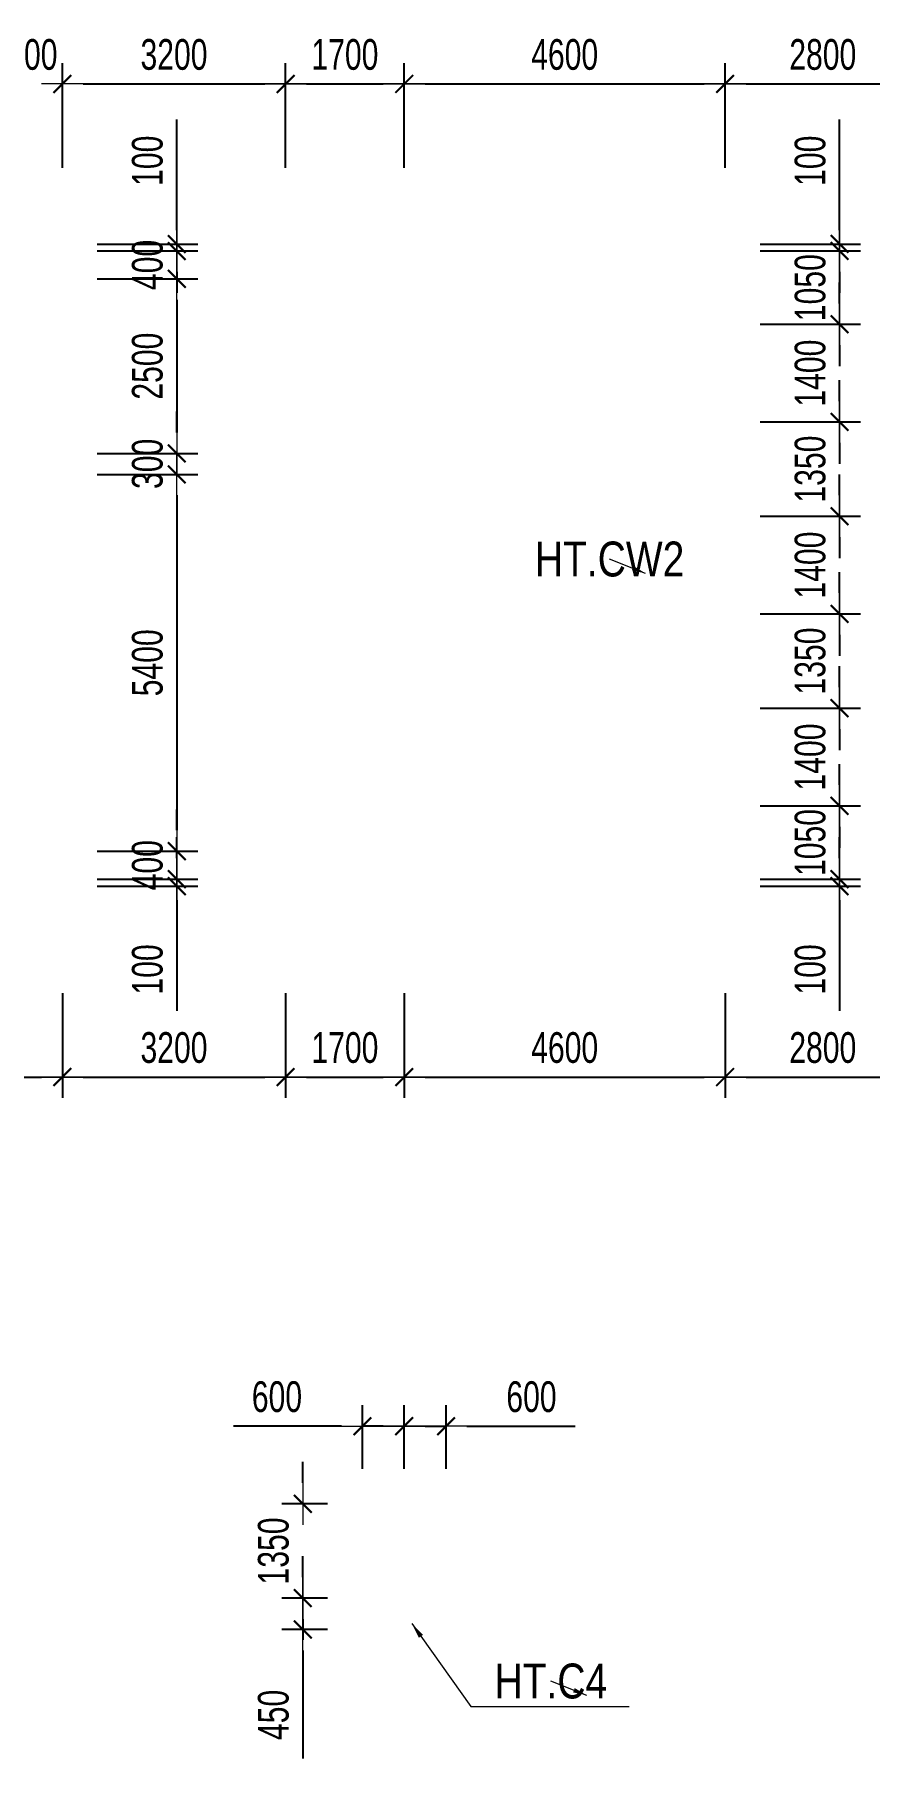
# Model space of a CAD drawing. Header units: millimetres. Extents: x -259680 to 699608, y -1281 to 104748.
# Drawn here: x 155850 to 167820, y 6601 to 31302 of the extents above; entities that cross this region are included whole.
import ezdxf
from ezdxf.enums import TextEntityAlignment as Align

# ---------------------------------------------------------------- set-up
doc = ezdxf.new("R2010")
doc.units = ezdxf.units.MM
doc.layers.get('0').update_dxf_attribs({"lineweight": 20})
doc.layers.get('Defpoints').update_dxf_attribs({"color": 151, "lineweight": 9})
for name, color, linetype, lineweight in [('$1$NDC_S_ANNO', 7, 'Continuous', 20), ('$1$NDC_S_BEAM NAME', 7, 'Continuous', 9), ('$1$NDC_S_DIM', 1, 'Continuous', 15), ('$1$NDC_S_VN TEXT', 7, 'Continuous', 20), ('NDC_S_DIM', 1, 'Continuous', 15)]:
    doc.layers.add(name, color=color, linetype=linetype, lineweight=lineweight)
doc.styles.add('$1$NDC_DIM', font='', dxfattribs={"width": 0.75})
doc.styles.add('$2$ARIAL', font='arial.ttf', dxfattribs={"width": 0.8})
doc.styles.add('NDC_DIM', font='', dxfattribs={"width": 0.75})
doc.styles.get('$1$NDC_DIM').set_extended_font_data('Dotum')
doc.styles.get('NDC_DIM').set_extended_font_data('Dotum')
doc.dimstyles.new('$0$NDC_dim_150', dxfattribs={"dimscale": 150, "dimtxt": 2.2, "dimasz": 1.5, "dimexe": 1.5, "dimexo": 2.5, "dimgap": 1, "dimtad": 1, "dimdec": 0, "dimzin": 0, "dimdsep": 46, "dimtxsty": '$1$NDC_DIM', "dimblk": '$1$DIMMARK', "dimcen": 0.09, "dimdle": 1.2, "dimclrd": 1, "dimclre": 1, "dimclrt": 3, "dimadec": 0, "dimazin": 0, "dimtfac": 1, "dimtdec": 0, "dimtix": 1, "dimtofl": 0, "dimtmove": 0, "dimatfit": 3, "dimfxl": 0, "dimtolj": 1, "dimtzin": 0, "dimarcsym": 0})
doc.dimstyles.new('$1$NDC_dim_iso', dxfattribs={"dimtxt": 2.2, "dimasz": 1, "dimexe": 1.5, "dimexo": 2.5, "dimgap": 1, "dimtad": 1, "dimdec": 0, "dimzin": 0, "dimdsep": 46, "dimtxsty": '$1$NDC_DIM', "dimblk": '$1$DIMMARK', "dimcen": 0.09, "dimdle": 1.2, "dimclrd": 1, "dimclre": 1, "dimclrt": 3, "dimadec": 0, "dimazin": 0, "dimtfac": 1, "dimtdec": 0, "dimtix": 1, "dimtofl": 0, "dimtmove": 0, "dimatfit": 3, "dimfxl": 0, "dimtolj": 1, "dimtzin": 0, "dimarcsym": 0})
doc.dimstyles.new('NDC_dim_200', dxfattribs={"dimscale": 200, "dimtxt": 2.2, "dimasz": 1.5, "dimexe": 1.5, "dimexo": 2.5, "dimgap": 1, "dimtad": 1, "dimdec": 0, "dimzin": 0, "dimdsep": 46, "dimtxsty": 'NDC_DIM', "dimblk": 'DIMMARK', "dimcen": 0.09, "dimdle": 1.2, "dimclrd": 1, "dimclre": 1, "dimclrt": 3, "dimadec": 0, "dimazin": 0, "dimtfac": 1, "dimtdec": 0, "dimtix": 1, "dimtofl": 0, "dimtmove": 0, "dimatfit": 3, "dimfxl": 0, "dimtolj": 1, "dimtzin": 0, "dimarcsym": 0})

# ---------------------------------------------------------------- blocks, each defined once
blk = doc.blocks.new('$1$DIMMARK')
at = {"layer": '$1$NDC_S_DIM', "color": 1}
blk.add_line((-1.5, 0), (1, 0), dxfattribs=at)
at = {"layer": '$1$NDC_S_DIM', "color": 2, "const_width": 0.1}
blk.add_lwpolyline([(-0.42, -0.42), (0.42, 0.42)], dxfattribs=at)
blk = doc.blocks.new('DIMMARK')
at = {"layer": 'NDC_S_DIM', "color": 1}
blk.add_line((-1.5, 0), (1, 0), dxfattribs=at)
at = {"layer": 'NDC_S_DIM', "color": 2, "const_width": 0.1}
blk.add_lwpolyline([(-0.424, -0.424), (0.424, 0.424)], dxfattribs=at)
blk = doc.blocks.new('*D897')
at = {"layer": 'Defpoints', "color": 0, "ltscale": 100, "transparency": 16777216}
for p in [(160550, 10250), (159696, 8900), (160550, 8900)]:
    blk.add_point(p, dxfattribs=at)
at = {"layer": 'NDC_S_DIM', "color": 1, "lineweight": -2, "ltscale": 100, "transparency": 16777216}
for p, q in [((159696, 10550), (159696, 10850)), ((160050, 10250), (159396, 10250)), ((160050, 8900), (159396, 8900)), ((159696, 8600), (159696, 8300))]:
    blk.add_line(p, q, dxfattribs=at)
at = {"layer": 'NDC_S_DIM', "color": 1, "lineweight": -2, "ltscale": 100, "transparency": 16777216, "xscale": 300, "yscale": 300, "zscale": 300}
for p, rotation in [((159696, 10250), 270), ((159696, 8900), 90)]:
    blk.add_blockref('DIMMARK', p, dxfattribs=dict(at, rotation=rotation))
at = {"layer": 'NDC_S_DIM', "color": 3, "ltscale": 100, "transparency": 16777216, "insert": (159276, 9575), "char_height": 440, "attachment_point": 5, "rotation": 90, "style": 'NDC_DIM'}
blk.add_mtext('\\A1;1350', dxfattribs=at)
blk = doc.blocks.new('*D898')
at = {"layer": 'Defpoints', "color": 0, "ltscale": 100, "transparency": 16777216}
for p in [(160550, 8900), (159696, 8450), (160550, 8450)]:
    blk.add_point(p, dxfattribs=at)
at = {"layer": 'NDC_S_DIM', "color": 1, "lineweight": -2, "ltscale": 100, "transparency": 16777216}
for p, q in [((159696, 9200), (159696, 9500)), ((160050, 8900), (159396, 8900)), ((160050, 8450), (159396, 8450)), ((159696, 8150), (159696, 6601))]:
    blk.add_line(p, q, dxfattribs=at)
at = {"layer": 'NDC_S_DIM', "color": 1, "lineweight": -2, "ltscale": 100, "transparency": 16777216, "xscale": 300, "yscale": 300, "zscale": 300}
for p, rotation in [((159696, 8900), 270), ((159696, 8450), 90)]:
    blk.add_blockref('DIMMARK', p, dxfattribs=dict(at, rotation=rotation))
at = {"layer": 'NDC_S_DIM', "color": 3, "ltscale": 100, "transparency": 16777216, "insert": (159276, 7226), "char_height": 440, "attachment_point": 5, "rotation": 90, "style": 'NDC_DIM'}
blk.add_mtext('\\A1;450', dxfattribs=at)
blk = doc.blocks.new('*D899')
at = {"layer": 'Defpoints', "color": 0, "ltscale": 100, "transparency": 16777216}
for p in [(161150, 11363), (160550, 10250), (161150, 10250)]:
    blk.add_point(p, dxfattribs=at)
at = {"layer": 'NDC_S_DIM', "color": 1, "lineweight": -2, "ltscale": 100, "transparency": 16777216}
for p, q in [((160550, 10750), (160550, 11663)), ((161150, 10750), (161150, 11663)), ((160250, 11363), (158701, 11363)), ((161450, 11363), (161750, 11363))]:
    blk.add_line(p, q, dxfattribs=at)
at = {"layer": 'NDC_S_DIM', "color": 1, "lineweight": -2, "ltscale": 100, "transparency": 16777216, "xscale": 300, "yscale": 300, "zscale": 300}
blk.add_blockref('DIMMARK', (160550, 11363), dxfattribs=at)
at = {"layer": 'NDC_S_DIM', "color": 1, "lineweight": -2, "ltscale": 100, "transparency": 16777216, "xscale": 300, "yscale": 300, "zscale": 300, "rotation": 180}
blk.add_blockref('DIMMARK', (161150, 11363), dxfattribs=at)
at = {"layer": 'NDC_S_DIM', "color": 3, "ltscale": 100, "transparency": 16777216, "insert": (159326, 11783), "char_height": 440, "attachment_point": 5, "style": 'NDC_DIM'}
blk.add_mtext('\\A1;600', dxfattribs=at)
blk = doc.blocks.new('*D900')
at = {"layer": 'Defpoints', "color": 0, "ltscale": 100, "transparency": 16777216}
for p in [(161750, 11363), (161150, 10250), (161750, 10250)]:
    blk.add_point(p, dxfattribs=at)
at = {"layer": 'NDC_S_DIM', "color": 1, "lineweight": -2, "ltscale": 100, "transparency": 16777216}
for p, q in [((161150, 10750), (161150, 11663)), ((161750, 10750), (161750, 11663)), ((160850, 11363), (160550, 11363)), ((162050, 11363), (163599, 11363))]:
    blk.add_line(p, q, dxfattribs=at)
at = {"layer": 'NDC_S_DIM', "color": 1, "lineweight": -2, "ltscale": 100, "transparency": 16777216, "xscale": 300, "yscale": 300, "zscale": 300}
blk.add_blockref('DIMMARK', (161150, 11363), dxfattribs=at)
at = {"layer": 'NDC_S_DIM', "color": 1, "lineweight": -2, "ltscale": 100, "transparency": 16777216, "xscale": 300, "yscale": 300, "zscale": 300, "rotation": 180}
blk.add_blockref('DIMMARK', (161750, 11363), dxfattribs=at)
at = {"layer": 'NDC_S_DIM', "color": 3, "ltscale": 100, "transparency": 16777216, "insert": (162974, 11783), "char_height": 440, "attachment_point": 5, "style": 'NDC_DIM'}
blk.add_mtext('\\A1;600', dxfattribs=at)
blk = doc.blocks.new('*D561')
at = {"layer": 'Defpoints', "color": 0, "ltscale": 100, "transparency": 16777216}
for p in [(156250, 30593), (155150, 28300), (156250, 28300)]:
    blk.add_point(p, dxfattribs=at)
at = {"layer": 'NDC_S_DIM', "color": 1, "lineweight": -2, "ltscale": 100, "transparency": 16777216}
for p, q in [((155150, 29393), (155150, 30893)), ((156250, 29393), (156250, 30893)), ((154850, 30593), (154550, 30593)), ((156550, 30593), (156850, 30593))]:
    blk.add_line(p, q, dxfattribs=at)
at = {"layer": 'NDC_S_DIM', "color": 1, "lineweight": -2, "ltscale": 100, "transparency": 16777216, "xscale": 300, "yscale": 300, "zscale": 300}
blk.add_blockref('DIMMARK', (155150, 30593), dxfattribs=at)
at = {"layer": 'NDC_S_DIM', "color": 1, "lineweight": -2, "ltscale": 100, "transparency": 16777216, "xscale": 300, "yscale": 300, "zscale": 300, "rotation": 180}
blk.add_blockref('DIMMARK', (156250, 30593), dxfattribs=at)
at = {"layer": 'NDC_S_DIM', "color": 3, "ltscale": 100, "transparency": 16777216, "insert": (155700, 31013), "char_height": 440, "attachment_point": 5, "style": 'NDC_DIM'}
blk.add_mtext('\\A1;1100', dxfattribs=at)
blk = doc.blocks.new('*D562')
at = {"layer": 'Defpoints', "color": 0, "ltscale": 100, "transparency": 16777216}
for p in [(159450, 30593), (156250, 28300), (159450, 28300)]:
    blk.add_point(p, dxfattribs=at)
at = {"layer": 'NDC_S_DIM', "color": 1, "lineweight": -2, "ltscale": 100, "transparency": 16777216}
for p, q in [((156250, 29393), (156250, 30893)), ((159450, 29393), (159450, 30893)), ((156550, 30593), (159150, 30593))]:
    blk.add_line(p, q, dxfattribs=at)
at = {"layer": 'NDC_S_DIM', "color": 1, "lineweight": -2, "ltscale": 100, "transparency": 16777216, "xscale": 300, "yscale": 300, "zscale": 300, "rotation": 180}
blk.add_blockref('DIMMARK', (156250, 30593), dxfattribs=at)
at = {"layer": 'NDC_S_DIM', "color": 1, "lineweight": -2, "ltscale": 100, "transparency": 16777216, "xscale": 300, "yscale": 300, "zscale": 300}
blk.add_blockref('DIMMARK', (159450, 30593), dxfattribs=at)
at = {"layer": 'NDC_S_DIM', "color": 3, "ltscale": 100, "transparency": 16777216, "insert": (157850, 31013), "char_height": 440, "attachment_point": 5, "style": 'NDC_DIM'}
blk.add_mtext('\\A1;3200', dxfattribs=at)
blk = doc.blocks.new('*D563')
at = {"layer": 'Defpoints', "color": 0, "ltscale": 100, "transparency": 16777216}
for p in [(161150, 30593), (159450, 28300), (161150, 28300)]:
    blk.add_point(p, dxfattribs=at)
at = {"layer": 'NDC_S_DIM', "color": 1, "lineweight": -2, "ltscale": 100, "transparency": 16777216}
for p, q in [((159450, 29393), (159450, 30893)), ((161150, 29393), (161150, 30893)), ((159750, 30593), (160850, 30593))]:
    blk.add_line(p, q, dxfattribs=at)
at = {"layer": 'NDC_S_DIM', "color": 1, "lineweight": -2, "ltscale": 100, "transparency": 16777216, "xscale": 300, "yscale": 300, "zscale": 300, "rotation": 180}
blk.add_blockref('DIMMARK', (159450, 30593), dxfattribs=at)
at = {"layer": 'NDC_S_DIM', "color": 1, "lineweight": -2, "ltscale": 100, "transparency": 16777216, "xscale": 300, "yscale": 300, "zscale": 300}
blk.add_blockref('DIMMARK', (161150, 30593), dxfattribs=at)
at = {"layer": 'NDC_S_DIM', "color": 3, "ltscale": 100, "transparency": 16777216, "insert": (160300, 31013), "char_height": 440, "attachment_point": 5, "style": 'NDC_DIM'}
blk.add_mtext('\\A1;1700', dxfattribs=at)
blk = doc.blocks.new('*D564')
at = {"layer": 'Defpoints', "color": 0, "ltscale": 100, "transparency": 16777216}
for p in [(165750, 30593), (161150, 28300), (165750, 28300)]:
    blk.add_point(p, dxfattribs=at)
at = {"layer": 'NDC_S_DIM', "color": 1, "lineweight": -2, "ltscale": 100, "transparency": 16777216}
for p, q in [((161150, 29393), (161150, 30893)), ((165750, 29393), (165750, 30893)), ((161450, 30593), (165450, 30593))]:
    blk.add_line(p, q, dxfattribs=at)
at = {"layer": 'NDC_S_DIM', "color": 1, "lineweight": -2, "ltscale": 100, "transparency": 16777216, "xscale": 300, "yscale": 300, "zscale": 300, "rotation": 180}
blk.add_blockref('DIMMARK', (161150, 30593), dxfattribs=at)
at = {"layer": 'NDC_S_DIM', "color": 1, "lineweight": -2, "ltscale": 100, "transparency": 16777216, "xscale": 300, "yscale": 300, "zscale": 300}
blk.add_blockref('DIMMARK', (165750, 30593), dxfattribs=at)
at = {"layer": 'NDC_S_DIM', "color": 3, "ltscale": 100, "transparency": 16777216, "insert": (163450, 31013), "char_height": 440, "attachment_point": 5, "style": 'NDC_DIM'}
blk.add_mtext('\\A1;4600', dxfattribs=at)
blk = doc.blocks.new('*D565')
at = {"layer": 'Defpoints', "color": 0, "ltscale": 100, "transparency": 16777216}
for p in [(168550, 30593), (165750, 28300), (168550, 28300)]:
    blk.add_point(p, dxfattribs=at)
at = {"layer": 'NDC_S_DIM', "color": 1, "lineweight": -2, "ltscale": 100, "transparency": 16777216}
for p, q in [((165750, 29393), (165750, 30893)), ((168550, 29393), (168550, 30893)), ((166050, 30593), (168250, 30593))]:
    blk.add_line(p, q, dxfattribs=at)
at = {"layer": 'NDC_S_DIM', "color": 1, "lineweight": -2, "ltscale": 100, "transparency": 16777216, "xscale": 300, "yscale": 300, "zscale": 300, "rotation": 180}
blk.add_blockref('DIMMARK', (165750, 30593), dxfattribs=at)
at = {"layer": 'NDC_S_DIM', "color": 1, "lineweight": -2, "ltscale": 100, "transparency": 16777216, "xscale": 300, "yscale": 300, "zscale": 300}
blk.add_blockref('DIMMARK', (168550, 30593), dxfattribs=at)
at = {"layer": 'NDC_S_DIM', "color": 3, "ltscale": 100, "transparency": 16777216, "insert": (167150, 31013), "char_height": 440, "attachment_point": 5, "style": 'NDC_DIM'}
blk.add_mtext('\\A1;2800', dxfattribs=at)
blk = doc.blocks.new('*D577')
at = {"layer": 'Defpoints', "color": 0, "ltscale": 100, "transparency": 16777216}
for p in [(150750, 19100), (156250, 19100), (156250, 16365)]:
    blk.add_point(p, dxfattribs=at)
at = {"layer": 'NDC_S_DIM', "color": 1, "lineweight": -2, "ltscale": 100, "transparency": 16777216}
for p, q in [((150750, 17565), (150750, 16065)), ((156250, 17565), (156250, 16065)), ((151050, 16365), (155950, 16365))]:
    blk.add_line(p, q, dxfattribs=at)
at = {"layer": 'NDC_S_DIM', "color": 1, "lineweight": -2, "ltscale": 100, "transparency": 16777216, "xscale": 300, "yscale": 300, "zscale": 300, "rotation": 180}
blk.add_blockref('DIMMARK', (150750, 16365), dxfattribs=at)
at = {"layer": 'NDC_S_DIM', "color": 1, "lineweight": -2, "ltscale": 100, "transparency": 16777216, "xscale": 300, "yscale": 300, "zscale": 300}
blk.add_blockref('DIMMARK', (156250, 16365), dxfattribs=at)
at = {"layer": 'NDC_S_DIM', "color": 3, "ltscale": 100, "transparency": 16777216, "insert": (153500, 16785), "char_height": 440, "attachment_point": 5, "style": 'NDC_DIM'}
blk.add_mtext('\\A1;5500', dxfattribs=at)
blk = doc.blocks.new('*D578')
at = {"layer": 'Defpoints', "color": 0, "ltscale": 100, "transparency": 16777216}
for p in [(156250, 19100), (159450, 19090), (159450, 16365)]:
    blk.add_point(p, dxfattribs=at)
at = {"layer": 'NDC_S_DIM', "color": 1, "lineweight": -2, "ltscale": 100, "transparency": 16777216}
for p, q in [((156250, 17565), (156250, 16065)), ((159450, 17565), (159450, 16065)), ((156550, 16365), (159150, 16365))]:
    blk.add_line(p, q, dxfattribs=at)
at = {"layer": 'NDC_S_DIM', "color": 1, "lineweight": -2, "ltscale": 100, "transparency": 16777216, "xscale": 300, "yscale": 300, "zscale": 300, "rotation": 180}
blk.add_blockref('DIMMARK', (156250, 16365), dxfattribs=at)
at = {"layer": 'NDC_S_DIM', "color": 1, "lineweight": -2, "ltscale": 100, "transparency": 16777216, "xscale": 300, "yscale": 300, "zscale": 300}
blk.add_blockref('DIMMARK', (159450, 16365), dxfattribs=at)
at = {"layer": 'NDC_S_DIM', "color": 3, "ltscale": 100, "transparency": 16777216, "insert": (157850, 16785), "char_height": 440, "attachment_point": 5, "style": 'NDC_DIM'}
blk.add_mtext('\\A1;3200', dxfattribs=at)
blk = doc.blocks.new('*D579')
at = {"layer": 'Defpoints', "color": 0, "ltscale": 100, "transparency": 16777216}
for p in [(159450, 19090), (161150, 19100), (161150, 16365)]:
    blk.add_point(p, dxfattribs=at)
at = {"layer": 'NDC_S_DIM', "color": 1, "lineweight": -2, "ltscale": 100, "transparency": 16777216}
for p, q in [((159450, 17565), (159450, 16065)), ((161150, 17565), (161150, 16065)), ((159750, 16365), (160850, 16365))]:
    blk.add_line(p, q, dxfattribs=at)
at = {"layer": 'NDC_S_DIM', "color": 1, "lineweight": -2, "ltscale": 100, "transparency": 16777216, "xscale": 300, "yscale": 300, "zscale": 300, "rotation": 180}
blk.add_blockref('DIMMARK', (159450, 16365), dxfattribs=at)
at = {"layer": 'NDC_S_DIM', "color": 1, "lineweight": -2, "ltscale": 100, "transparency": 16777216, "xscale": 300, "yscale": 300, "zscale": 300}
blk.add_blockref('DIMMARK', (161150, 16365), dxfattribs=at)
at = {"layer": 'NDC_S_DIM', "color": 3, "ltscale": 100, "transparency": 16777216, "insert": (160300, 16785), "char_height": 440, "attachment_point": 5, "style": 'NDC_DIM'}
blk.add_mtext('\\A1;1700', dxfattribs=at)
blk = doc.blocks.new('*D580')
at = {"layer": 'Defpoints', "color": 0, "ltscale": 100, "transparency": 16777216}
for p in [(161150, 19100), (165750, 19090), (165750, 16365)]:
    blk.add_point(p, dxfattribs=at)
at = {"layer": 'NDC_S_DIM', "color": 1, "lineweight": -2, "ltscale": 100, "transparency": 16777216}
for p, q in [((161150, 17565), (161150, 16065)), ((165750, 17565), (165750, 16065)), ((161450, 16365), (165450, 16365))]:
    blk.add_line(p, q, dxfattribs=at)
at = {"layer": 'NDC_S_DIM', "color": 1, "lineweight": -2, "ltscale": 100, "transparency": 16777216, "xscale": 300, "yscale": 300, "zscale": 300, "rotation": 180}
blk.add_blockref('DIMMARK', (161150, 16365), dxfattribs=at)
at = {"layer": 'NDC_S_DIM', "color": 1, "lineweight": -2, "ltscale": 100, "transparency": 16777216, "xscale": 300, "yscale": 300, "zscale": 300}
blk.add_blockref('DIMMARK', (165750, 16365), dxfattribs=at)
at = {"layer": 'NDC_S_DIM', "color": 3, "ltscale": 100, "transparency": 16777216, "insert": (163450, 16785), "char_height": 440, "attachment_point": 5, "style": 'NDC_DIM'}
blk.add_mtext('\\A1;4600', dxfattribs=at)
blk = doc.blocks.new('*D581')
at = {"layer": 'Defpoints', "color": 0, "ltscale": 100, "transparency": 16777216}
for p in [(165750, 19090), (168550, 19090), (168550, 16365)]:
    blk.add_point(p, dxfattribs=at)
at = {"layer": 'NDC_S_DIM', "color": 1, "lineweight": -2, "ltscale": 100, "transparency": 16777216}
for p, q in [((165750, 17565), (165750, 16065)), ((168550, 17565), (168550, 16065)), ((166050, 16365), (168250, 16365))]:
    blk.add_line(p, q, dxfattribs=at)
at = {"layer": 'NDC_S_DIM', "color": 1, "lineweight": -2, "ltscale": 100, "transparency": 16777216, "xscale": 300, "yscale": 300, "zscale": 300, "rotation": 180}
blk.add_blockref('DIMMARK', (165750, 16365), dxfattribs=at)
at = {"layer": 'NDC_S_DIM', "color": 1, "lineweight": -2, "ltscale": 100, "transparency": 16777216, "xscale": 300, "yscale": 300, "zscale": 300}
blk.add_blockref('DIMMARK', (168550, 16365), dxfattribs=at)
at = {"layer": 'NDC_S_DIM', "color": 3, "ltscale": 100, "transparency": 16777216, "insert": (167150, 16785), "char_height": 440, "attachment_point": 5, "style": 'NDC_DIM'}
blk.add_mtext('\\A1;2800', dxfattribs=at)
blk = doc.blocks.new('*D965')
at = {"layer": 'Defpoints', "color": 0, "ltscale": 100, "transparency": 16777216}
for p in [(156250, 28200), (157890, 28200), (156250, 27800)]:
    blk.add_point(p, dxfattribs=at)
at = {"layer": 'NDC_S_DIM', "color": 1, "lineweight": -2, "ltscale": 100, "transparency": 16777216}
for p, q in [((157890, 28500), (157890, 28800)), ((156750, 28200), (158190, 28200)), ((156750, 27800), (158190, 27800)), ((157890, 27500), (157890, 27200))]:
    blk.add_line(p, q, dxfattribs=at)
at = {"layer": 'NDC_S_DIM', "color": 1, "lineweight": -2, "ltscale": 100, "transparency": 16777216, "xscale": 300, "yscale": 300, "zscale": 300}
for p, rotation in [((157890, 28200), 270), ((157890, 27800), 90)]:
    blk.add_blockref('DIMMARK', p, dxfattribs=dict(at, rotation=rotation))
at = {"layer": 'NDC_S_DIM', "color": 3, "ltscale": 100, "transparency": 16777216, "insert": (157470, 28000), "char_height": 440, "attachment_point": 5, "rotation": 90, "style": 'NDC_DIM'}
blk.add_mtext('\\A1;400', dxfattribs=at)
blk = doc.blocks.new('*D966')
at = {"layer": 'Defpoints', "color": 0, "ltscale": 100, "transparency": 16777216}
for p in [(156250, 28300), (156250, 28200), (157890, 28300)]:
    blk.add_point(p, dxfattribs=at)
at = {"layer": 'NDC_S_DIM', "color": 1, "lineweight": -2, "ltscale": 100, "transparency": 16777216}
for p, q in [((157890, 28600), (157890, 30086)), ((156750, 28300), (158190, 28300)), ((156750, 28200), (158190, 28200)), ((157890, 27900), (157890, 27600))]:
    blk.add_line(p, q, dxfattribs=at)
at = {"layer": 'NDC_S_DIM', "color": 1, "lineweight": -2, "ltscale": 100, "transparency": 16777216, "xscale": 300, "yscale": 300, "zscale": 300}
for p, rotation in [((157890, 28300), 270), ((157890, 28200), 90)]:
    blk.add_blockref('DIMMARK', p, dxfattribs=dict(at, rotation=rotation))
at = {"layer": 'NDC_S_DIM', "color": 3, "ltscale": 100, "transparency": 16777216, "insert": (157470, 29493), "char_height": 440, "attachment_point": 5, "rotation": 90, "style": 'NDC_DIM'}
blk.add_mtext('\\A1;100', dxfattribs=at)
blk = doc.blocks.new('*D967')
at = {"layer": 'Defpoints', "color": 0, "ltscale": 100, "transparency": 16777216}
for p in [(156250, 27800), (156250, 25300), (157890, 25300)]:
    blk.add_point(p, dxfattribs=at)
at = {"layer": 'NDC_S_DIM', "color": 1, "lineweight": -2, "ltscale": 100, "transparency": 16777216}
for p, q in [((156750, 27800), (158190, 27800)), ((157890, 27500), (157890, 25600)), ((156750, 25300), (158190, 25300))]:
    blk.add_line(p, q, dxfattribs=at)
at = {"layer": 'NDC_S_DIM', "color": 1, "lineweight": -2, "ltscale": 100, "transparency": 16777216, "xscale": 300, "yscale": 300, "zscale": 300}
for p, rotation in [((157890, 27800), 90), ((157890, 25300), 270)]:
    blk.add_blockref('DIMMARK', p, dxfattribs=dict(at, rotation=rotation))
at = {"layer": 'NDC_S_DIM', "color": 3, "ltscale": 100, "transparency": 16777216, "insert": (157470, 26550), "char_height": 440, "attachment_point": 5, "rotation": 90, "style": 'NDC_DIM'}
blk.add_mtext('\\A1;2500', dxfattribs=at)
blk = doc.blocks.new('*D968')
at = {"layer": 'Defpoints', "color": 0, "ltscale": 100, "transparency": 16777216}
for p in [(156250, 25300), (156250, 25000), (157890, 25000)]:
    blk.add_point(p, dxfattribs=at)
at = {"layer": 'NDC_S_DIM', "color": 1, "lineweight": -2, "ltscale": 100, "transparency": 16777216}
for p, q in [((157890, 25600), (157890, 25900)), ((156750, 25300), (158190, 25300)), ((156750, 25000), (158190, 25000)), ((157890, 24700), (157890, 24400))]:
    blk.add_line(p, q, dxfattribs=at)
at = {"layer": 'NDC_S_DIM', "color": 1, "lineweight": -2, "ltscale": 100, "transparency": 16777216, "xscale": 300, "yscale": 300, "zscale": 300}
for p, rotation in [((157890, 25300), 270), ((157890, 25000), 90)]:
    blk.add_blockref('DIMMARK', p, dxfattribs=dict(at, rotation=rotation))
at = {"layer": 'NDC_S_DIM', "color": 3, "ltscale": 100, "transparency": 16777216, "insert": (157470, 25150), "char_height": 440, "attachment_point": 5, "rotation": 90, "style": 'NDC_DIM'}
blk.add_mtext('\\A1;300', dxfattribs=at)
blk = doc.blocks.new('*D969')
at = {"layer": 'Defpoints', "color": 0, "ltscale": 100, "transparency": 16777216}
for p in [(156250, 25000), (156250, 19600), (157890, 19600)]:
    blk.add_point(p, dxfattribs=at)
at = {"layer": 'NDC_S_DIM', "color": 1, "lineweight": -2, "ltscale": 100, "transparency": 16777216}
for p, q in [((156750, 25000), (158190, 25000)), ((157890, 24700), (157890, 19900)), ((156750, 19600), (158190, 19600))]:
    blk.add_line(p, q, dxfattribs=at)
at = {"layer": 'NDC_S_DIM', "color": 1, "lineweight": -2, "ltscale": 100, "transparency": 16777216, "xscale": 300, "yscale": 300, "zscale": 300}
for p, rotation in [((157890, 25000), 90), ((157890, 19600), 270)]:
    blk.add_blockref('DIMMARK', p, dxfattribs=dict(at, rotation=rotation))
at = {"layer": 'NDC_S_DIM', "color": 3, "ltscale": 100, "transparency": 16777216, "insert": (157470, 22300), "char_height": 440, "attachment_point": 5, "rotation": 90, "style": 'NDC_DIM'}
blk.add_mtext('\\A1;5400', dxfattribs=at)
blk = doc.blocks.new('*D970')
at = {"layer": 'Defpoints', "color": 0, "ltscale": 100, "transparency": 16777216}
for p in [(156250, 19600), (156250, 19200), (157890, 19200)]:
    blk.add_point(p, dxfattribs=at)
at = {"layer": 'NDC_S_DIM', "color": 1, "lineweight": -2, "ltscale": 100, "transparency": 16777216}
for p, q in [((157890, 19900), (157890, 20200)), ((156750, 19600), (158190, 19600)), ((156750, 19200), (158190, 19200)), ((157890, 18900), (157890, 18600))]:
    blk.add_line(p, q, dxfattribs=at)
at = {"layer": 'NDC_S_DIM', "color": 1, "lineweight": -2, "ltscale": 100, "transparency": 16777216, "xscale": 300, "yscale": 300, "zscale": 300}
for p, rotation in [((157890, 19600), 270), ((157890, 19200), 90)]:
    blk.add_blockref('DIMMARK', p, dxfattribs=dict(at, rotation=rotation))
at = {"layer": 'NDC_S_DIM', "color": 3, "ltscale": 100, "transparency": 16777216, "insert": (157470, 19400), "char_height": 440, "attachment_point": 5, "rotation": 90, "style": 'NDC_DIM'}
blk.add_mtext('\\A1;400', dxfattribs=at)
blk = doc.blocks.new('*D971')
at = {"layer": 'Defpoints', "color": 0, "ltscale": 100, "transparency": 16777216}
for p in [(156250, 19200), (156250, 19100), (157890, 19100)]:
    blk.add_point(p, dxfattribs=at)
at = {"layer": 'NDC_S_DIM', "color": 1, "lineweight": -2, "ltscale": 100, "transparency": 16777216}
for p, q in [((157890, 19500), (157890, 19800)), ((156750, 19200), (158190, 19200)), ((156750, 19100), (158190, 19100)), ((157890, 18800), (157890, 17314))]:
    blk.add_line(p, q, dxfattribs=at)
at = {"layer": 'NDC_S_DIM', "color": 1, "lineweight": -2, "ltscale": 100, "transparency": 16777216, "xscale": 300, "yscale": 300, "zscale": 300}
for p, rotation in [((157890, 19200), 270), ((157890, 19100), 90)]:
    blk.add_blockref('DIMMARK', p, dxfattribs=dict(at, rotation=rotation))
at = {"layer": 'NDC_S_DIM', "color": 3, "ltscale": 100, "transparency": 16777216, "insert": (157470, 17907), "char_height": 440, "attachment_point": 5, "rotation": 90, "style": 'NDC_DIM'}
blk.add_mtext('\\A1;100', dxfattribs=at)
blk = doc.blocks.new('*D972')
at = {"layer": 'Defpoints', "color": 0, "ltscale": 100, "transparency": 16777216}
for p in [(165750, 28300), (165750, 28200), (167390, 28300)]:
    blk.add_point(p, dxfattribs=at)
at = {"layer": 'NDC_S_DIM', "color": 1, "lineweight": -2, "ltscale": 100, "transparency": 16777216}
for p, q in [((167390, 28600), (167390, 30086)), ((166250, 28300), (167690, 28300)), ((166250, 28200), (167690, 28200)), ((167390, 27900), (167390, 27600))]:
    blk.add_line(p, q, dxfattribs=at)
at = {"layer": 'NDC_S_DIM', "color": 1, "lineweight": -2, "ltscale": 100, "transparency": 16777216, "xscale": 300, "yscale": 300, "zscale": 300}
for p, rotation in [((167390, 28300), 270), ((167390, 28200), 90)]:
    blk.add_blockref('DIMMARK', p, dxfattribs=dict(at, rotation=rotation))
at = {"layer": 'NDC_S_DIM', "color": 3, "ltscale": 100, "transparency": 16777216, "insert": (166970, 29493), "char_height": 440, "attachment_point": 5, "rotation": 90, "style": 'NDC_DIM'}
blk.add_mtext('\\A1;100', dxfattribs=at)
blk = doc.blocks.new('*D973')
at = {"layer": 'Defpoints', "color": 0, "ltscale": 100, "transparency": 16777216}
for p in [(165750, 28200), (165750, 27150), (167390, 27150)]:
    blk.add_point(p, dxfattribs=at)
at = {"layer": 'NDC_S_DIM', "color": 1, "lineweight": -2, "ltscale": 100, "transparency": 16777216}
for p, q in [((167390, 28500), (167390, 28800)), ((166250, 28200), (167690, 28200)), ((166250, 27150), (167690, 27150)), ((167390, 26850), (167390, 26550))]:
    blk.add_line(p, q, dxfattribs=at)
at = {"layer": 'NDC_S_DIM', "color": 1, "lineweight": -2, "ltscale": 100, "transparency": 16777216, "xscale": 300, "yscale": 300, "zscale": 300}
for p, rotation in [((167390, 28200), 270), ((167390, 27150), 90)]:
    blk.add_blockref('DIMMARK', p, dxfattribs=dict(at, rotation=rotation))
at = {"layer": 'NDC_S_DIM', "color": 3, "ltscale": 100, "transparency": 16777216, "insert": (166970, 27675), "char_height": 440, "attachment_point": 5, "rotation": 90, "style": 'NDC_DIM'}
blk.add_mtext('\\A1;1050', dxfattribs=at)
blk = doc.blocks.new('*D974')
at = {"layer": 'Defpoints', "color": 0, "ltscale": 100, "transparency": 16777216}
for p in [(165750, 27150), (165750, 25750), (167390, 25750)]:
    blk.add_point(p, dxfattribs=at)
at = {"layer": 'NDC_S_DIM', "color": 1, "lineweight": -2, "ltscale": 100, "transparency": 16777216}
for p, q in [((167390, 27450), (167390, 27750)), ((166250, 27150), (167690, 27150)), ((166250, 25750), (167690, 25750)), ((167390, 25450), (167390, 25150))]:
    blk.add_line(p, q, dxfattribs=at)
at = {"layer": 'NDC_S_DIM', "color": 1, "lineweight": -2, "ltscale": 100, "transparency": 16777216, "xscale": 300, "yscale": 300, "zscale": 300}
for p, rotation in [((167390, 27150), 270), ((167390, 25750), 90)]:
    blk.add_blockref('DIMMARK', p, dxfattribs=dict(at, rotation=rotation))
at = {"layer": 'NDC_S_DIM', "color": 3, "ltscale": 100, "transparency": 16777216, "insert": (166970, 26450), "char_height": 440, "attachment_point": 5, "rotation": 90, "style": 'NDC_DIM'}
blk.add_mtext('\\A1;1400', dxfattribs=at)
blk = doc.blocks.new('*D975')
at = {"layer": 'Defpoints', "color": 0, "ltscale": 100, "transparency": 16777216}
for p in [(165750, 25750), (165750, 24400), (167390, 24400)]:
    blk.add_point(p, dxfattribs=at)
at = {"layer": 'NDC_S_DIM', "color": 1, "lineweight": -2, "ltscale": 100, "transparency": 16777216}
for p, q in [((167390, 26050), (167390, 26350)), ((166250, 25750), (167690, 25750)), ((166250, 24400), (167690, 24400)), ((167390, 24100), (167390, 23800))]:
    blk.add_line(p, q, dxfattribs=at)
at = {"layer": 'NDC_S_DIM', "color": 1, "lineweight": -2, "ltscale": 100, "transparency": 16777216, "xscale": 300, "yscale": 300, "zscale": 300}
for p, rotation in [((167390, 25750), 270), ((167390, 24400), 90)]:
    blk.add_blockref('DIMMARK', p, dxfattribs=dict(at, rotation=rotation))
at = {"layer": 'NDC_S_DIM', "color": 3, "ltscale": 100, "transparency": 16777216, "insert": (166970, 25075), "char_height": 440, "attachment_point": 5, "rotation": 90, "style": 'NDC_DIM'}
blk.add_mtext('\\A1;1350', dxfattribs=at)
blk = doc.blocks.new('*D976')
at = {"layer": 'Defpoints', "color": 0, "ltscale": 100, "transparency": 16777216}
for p in [(165750, 24400), (165750, 23000), (167390, 23000)]:
    blk.add_point(p, dxfattribs=at)
at = {"layer": 'NDC_S_DIM', "color": 1, "lineweight": -2, "ltscale": 100, "transparency": 16777216}
for p, q in [((167390, 24700), (167390, 25000)), ((166250, 24400), (167690, 24400)), ((166250, 23000), (167690, 23000)), ((167390, 22700), (167390, 22400))]:
    blk.add_line(p, q, dxfattribs=at)
at = {"layer": 'NDC_S_DIM', "color": 1, "lineweight": -2, "ltscale": 100, "transparency": 16777216, "xscale": 300, "yscale": 300, "zscale": 300}
for p, rotation in [((167390, 24400), 270), ((167390, 23000), 90)]:
    blk.add_blockref('DIMMARK', p, dxfattribs=dict(at, rotation=rotation))
at = {"layer": 'NDC_S_DIM', "color": 3, "ltscale": 100, "transparency": 16777216, "insert": (166970, 23700), "char_height": 440, "attachment_point": 5, "rotation": 90, "style": 'NDC_DIM'}
blk.add_mtext('\\A1;1400', dxfattribs=at)
blk = doc.blocks.new('*D977')
at = {"layer": 'Defpoints', "color": 0, "ltscale": 100, "transparency": 16777216}
for p in [(165750, 23000), (165750, 21650), (167390, 21650)]:
    blk.add_point(p, dxfattribs=at)
at = {"layer": 'NDC_S_DIM', "color": 1, "lineweight": -2, "ltscale": 100, "transparency": 16777216}
for p, q in [((167390, 23300), (167390, 23600)), ((166250, 23000), (167690, 23000)), ((166250, 21650), (167690, 21650)), ((167390, 21350), (167390, 21050))]:
    blk.add_line(p, q, dxfattribs=at)
at = {"layer": 'NDC_S_DIM', "color": 1, "lineweight": -2, "ltscale": 100, "transparency": 16777216, "xscale": 300, "yscale": 300, "zscale": 300}
for p, rotation in [((167390, 23000), 270), ((167390, 21650), 90)]:
    blk.add_blockref('DIMMARK', p, dxfattribs=dict(at, rotation=rotation))
at = {"layer": 'NDC_S_DIM', "color": 3, "ltscale": 100, "transparency": 16777216, "insert": (166970, 22325), "char_height": 440, "attachment_point": 5, "rotation": 90, "style": 'NDC_DIM'}
blk.add_mtext('\\A1;1350', dxfattribs=at)
blk = doc.blocks.new('*D978')
at = {"layer": 'Defpoints', "color": 0, "ltscale": 100, "transparency": 16777216}
for p in [(165750, 21650), (165750, 20250), (167390, 20250)]:
    blk.add_point(p, dxfattribs=at)
at = {"layer": 'NDC_S_DIM', "color": 1, "lineweight": -2, "ltscale": 100, "transparency": 16777216}
for p, q in [((167390, 21950), (167390, 22250)), ((166250, 21650), (167690, 21650)), ((166250, 20250), (167690, 20250)), ((167390, 19950), (167390, 19650))]:
    blk.add_line(p, q, dxfattribs=at)
at = {"layer": 'NDC_S_DIM', "color": 1, "lineweight": -2, "ltscale": 100, "transparency": 16777216, "xscale": 300, "yscale": 300, "zscale": 300}
for p, rotation in [((167390, 21650), 270), ((167390, 20250), 90)]:
    blk.add_blockref('DIMMARK', p, dxfattribs=dict(at, rotation=rotation))
at = {"layer": 'NDC_S_DIM', "color": 3, "ltscale": 100, "transparency": 16777216, "insert": (166970, 20950), "char_height": 440, "attachment_point": 5, "rotation": 90, "style": 'NDC_DIM'}
blk.add_mtext('\\A1;1400', dxfattribs=at)
blk = doc.blocks.new('*D979')
at = {"layer": 'Defpoints', "color": 0, "ltscale": 100, "transparency": 16777216}
for p in [(165750, 20250), (165750, 19200), (167390, 19200)]:
    blk.add_point(p, dxfattribs=at)
at = {"layer": 'NDC_S_DIM', "color": 1, "lineweight": -2, "ltscale": 100, "transparency": 16777216}
for p, q in [((167390, 20550), (167390, 20850)), ((166250, 20250), (167690, 20250)), ((166250, 19200), (167690, 19200)), ((167390, 18900), (167390, 18600))]:
    blk.add_line(p, q, dxfattribs=at)
at = {"layer": 'NDC_S_DIM', "color": 1, "lineweight": -2, "ltscale": 100, "transparency": 16777216, "xscale": 300, "yscale": 300, "zscale": 300}
for p, rotation in [((167390, 20250), 270), ((167390, 19200), 90)]:
    blk.add_blockref('DIMMARK', p, dxfattribs=dict(at, rotation=rotation))
at = {"layer": 'NDC_S_DIM', "color": 3, "ltscale": 100, "transparency": 16777216, "insert": (166970, 19725), "char_height": 440, "attachment_point": 5, "rotation": 90, "style": 'NDC_DIM'}
blk.add_mtext('\\A1;1050', dxfattribs=at)
blk = doc.blocks.new('*D980')
at = {"layer": 'Defpoints', "color": 0, "ltscale": 100, "transparency": 16777216}
for p in [(165750, 19200), (165750, 19100), (167390, 19100)]:
    blk.add_point(p, dxfattribs=at)
at = {"layer": 'NDC_S_DIM', "color": 1, "lineweight": -2, "ltscale": 100, "transparency": 16777216}
for p, q in [((167390, 19500), (167390, 19800)), ((166250, 19200), (167690, 19200)), ((166250, 19100), (167690, 19100)), ((167390, 18800), (167390, 17314))]:
    blk.add_line(p, q, dxfattribs=at)
at = {"layer": 'NDC_S_DIM', "color": 1, "lineweight": -2, "ltscale": 100, "transparency": 16777216, "xscale": 300, "yscale": 300, "zscale": 300}
for p, rotation in [((167390, 19200), 270), ((167390, 19100), 90)]:
    blk.add_blockref('DIMMARK', p, dxfattribs=dict(at, rotation=rotation))
at = {"layer": 'NDC_S_DIM', "color": 3, "ltscale": 100, "transparency": 16777216, "insert": (166970, 17907), "char_height": 440, "attachment_point": 5, "rotation": 90, "style": 'NDC_DIM'}
blk.add_mtext('\\A1;100', dxfattribs=at)
blk = doc.blocks.new('*U214')
at = {"layer": '$1$NDC_S_ANNO', "ltscale": 0.8, "style": '$2$ARIAL', "width": 0.8, "flags": 1}
blk.add_attdef('CHU_THICH', text='', height=2.5, dxfattribs=at).set_placement((0, 0), align=Align.MIDDLE_CENTER)
at = {"layer": '$1$NDC_S_ANNO', "ltscale": 0.8, "style": '$2$ARIAL', "width": 0.8}
blk.add_attdef('TEN', text='', height=2.5, dxfattribs=at).set_placement((-2.58, 1.03), align=Align.MIDDLE_CENTER)
at = {"layer": 'Defpoints'}
blk.add_leader([(0, 0), (-2.58, 1.03)], dimstyle='$1$NDC_dim_iso', override={"dimgap": 0.625, "dimtad": 0}, dxfattribs=at)
blk = doc.blocks.new('$0$co t check')
at = {"layer": '$1$NDC_S_BEAM NAME', "xscale": 200, "yscale": 200, "zscale": 200}
blk.add_blockref('*U214', (162570, 23581), dxfattribs=at).add_auto_attribs({'TEN': 'HT.CW2'})
at = {"layer": '$1$NDC_S_VN TEXT', "xscale": 200, "yscale": 200, "zscale": 200}
blk.add_blockref('*U214', (161728, 7506), dxfattribs=at).add_auto_attribs({'TEN': 'HT.C4'})
blk.add_leader([(159219, 8536), (160062, 7347), (162336, 7347)], dimstyle='$0$NDC_dim_150', override={"dimgap": 1, "dimtad": 0})

msp = doc.modelspace()

# ---------------------------------------------------------------- block references
at = {"layer": '$1$NDC_S_DIM'}
msp.add_blockref('$0$co t check', (2040.6, 0), dxfattribs=at)

# ---------------------------------------------------------------- dimensions: what is measured, and where the dimension line sits
at = {"layer": 'NDC_S_DIM', "ltscale": 100}
for base, p1, p2, picture, middle in [((156250, 30593.2), (155150, 28300), (156250, 28300), '*D561', (155700, 31013.2)), ((159450, 30593.2), (156250, 28300), (159450, 28300), '*D562', (157850, 31013.2)), ((161150, 30593.2), (159450, 28300), (161150, 28300), '*D563', (160300, 31013.2)), ((165750, 30593.2), (161150, 28300), (165750, 28300), '*D564', (163450, 31013.2)), ((168550, 30593.2), (165750, 28300), (168550, 28300), '*D565', (167150, 31013.2)), ((156250, 16364.7), (150750, 19100), (156250, 19100), '*D577', (153500, 16784.7)), ((159450, 16364.7), (156250, 19100), (159450, 19090), '*D578', (157850, 16784.7)), ((161150, 16364.7), (159450, 19090), (161150, 19100), '*D579', (160300, 16784.7)), ((165750, 16364.7), (161150, 19100), (165750, 19090), '*D580', (163450, 16784.7)), ((168550, 16364.7), (165750, 19090), (168550, 19090), '*D581', (167150, 16784.7))]:
    dim = msp.add_linear_dim(base=base, p1=p1, p2=p2, dimstyle='NDC_dim_200', override={"dimtmove": 1}, dxfattribs=at)
    dim.commit()
    dim.dimension.update_dxf_attribs({"geometry": picture, "text_midpoint": middle})
for base, p1, p2, picture, middle in [((157890, 28300), (156250, 28200), (156250, 28300), '*D966', (157890, 29492.9)), ((167390, 28300), (165750, 28200), (165750, 28300), '*D972', (167390, 29492.9)), ((157890, 19100), (156250, 19200), (156250, 19100), '*D971', (157890, 17907.1)), ((167390, 19100), (165750, 19200), (165750, 19100), '*D980', (167390, 17907.1)), ((159695.6, 8450), (160550, 8900), (160550, 8450), '*D898', (159695.6, 7225.7))]:
    dim = msp.add_linear_dim(base=base, p1=p1, p2=p2, angle=90, dimstyle='NDC_dim_200', dxfattribs=at)
    dim.commit()
    dim.dimension.update_dxf_attribs({"geometry": picture, "text_midpoint": middle, "dimtype": 160})
for base, p1, p2, picture, middle in [((157890, 28200), (156250, 27800), (156250, 28200), '*D965', (157470, 28000)), ((167390, 27150), (165750, 28200), (165750, 27150), '*D973', (166970, 27675)), ((157890, 25300), (156250, 27800), (156250, 25300), '*D967', (157470, 26550)), ((167390, 25750), (165750, 27150), (165750, 25750), '*D974', (166970, 26450)), ((157890, 25000), (156250, 25300), (156250, 25000), '*D968', (157470, 25150)), ((157890, 19600), (156250, 25000), (156250, 19600), '*D969', (157470, 22300)), ((157890, 19200), (156250, 19600), (156250, 19200), '*D970', (157470, 19400)), ((159695.6, 8900), (160550, 10250), (160550, 8900), '*D897', (159275.6, 9575))]:
    dim = msp.add_linear_dim(base=base, p1=p1, p2=p2, angle=90, dimstyle='NDC_dim_200', dxfattribs=at)
    dim.commit()
    dim.dimension.update_dxf_attribs({"geometry": picture, "text_midpoint": middle})
for base, p1, p2, picture, middle in [((167390, 24400), (165750, 25750), (165750, 24400), '*D975', (166970, 25075)), ((167390, 23000), (165750, 24400), (165750, 23000), '*D976', (166970, 23700)), ((167390, 21650), (165750, 23000), (165750, 21650), '*D977', (166970, 22325)), ((167390, 20250), (165750, 21650), (165750, 20250), '*D978', (166970, 20950)), ((167390, 19200), (165750, 20250), (165750, 19200), '*D979', (166970, 19725))]:
    dim = msp.add_linear_dim(base=base, p1=p1, p2=p2, angle=90, dimstyle='NDC_dim_200', override={"dimtmove": 1}, dxfattribs=at)
    dim.commit()
    dim.dimension.update_dxf_attribs({"geometry": picture, "text_midpoint": middle})
for base, p1, p2, picture, middle in [((161150, 11363.3), (160550, 10250), (161150, 10250), '*D899', (159325.7, 11363.3)), ((161750, 11363.3), (161150, 10250), (161750, 10250), '*D900', (162974.3, 11363.3))]:
    dim = msp.add_linear_dim(base=base, p1=p1, p2=p2, dimstyle='NDC_dim_200', dxfattribs=at)
    dim.commit()
    dim.dimension.update_dxf_attribs({"geometry": picture, "text_midpoint": middle, "dimtype": 160})

doc.saveas('drawing.dxf')
